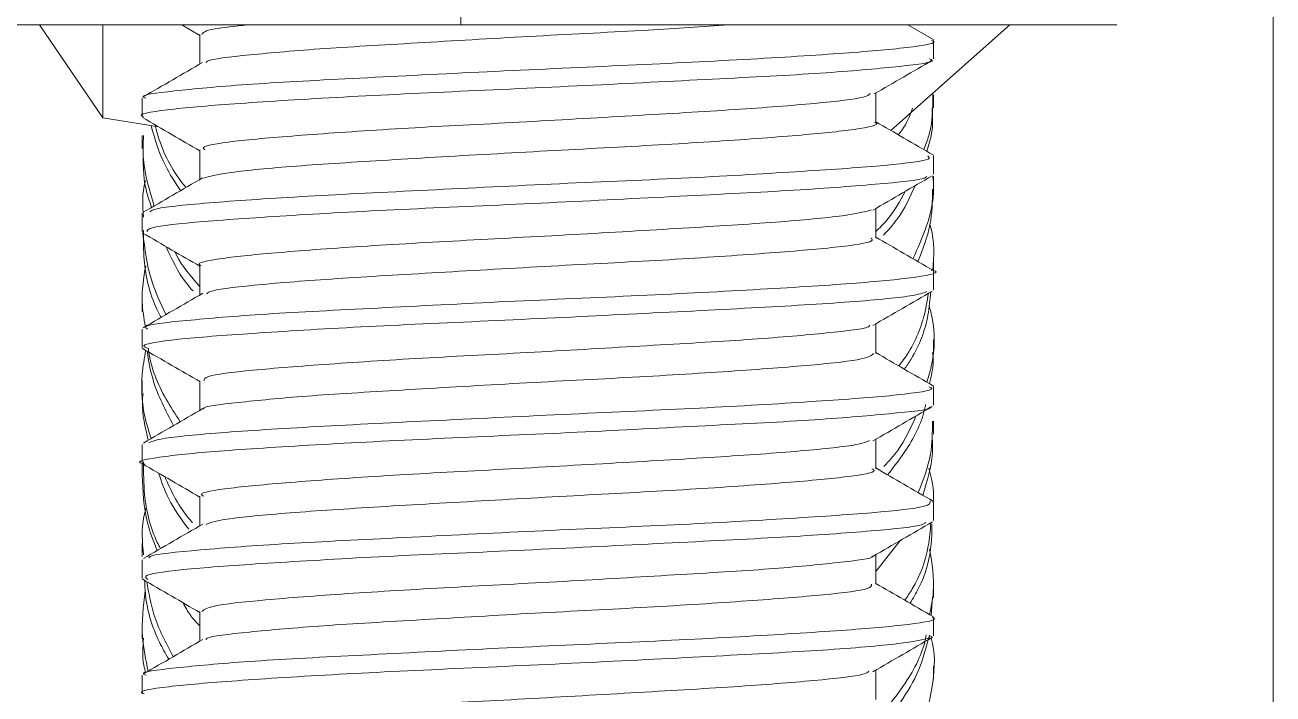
# Model space of a CAD drawing. Extents: x -976302 to -776254, y 5665 to 231437.
# Drawn here: x -803146.6 to -803051.3, y 81699.7 to 81750.7 of the extents above; entities that cross this region are included whole.
import ezdxf

# ---------------------------------------------------------------- set-up
doc = ezdxf.new("R2010")
doc.units = 0
doc.header["$LTSCALE"] = 1000
doc.header["$MEASUREMENT"] = 0
doc.layers.add('22', color=7, linetype='Continuous')

# ---------------------------------------------------------------- blocks, each defined once
blk = doc.blocks.new('*U19')
at = {"color": 7, "linetype": 'Continuous', "lineweight": 15}
for p, q in [((-15788.536, -17383.221), (-15788.536, -17347.185)), ((-15776.307, -17427.894), (-15776.307, -17377.711)), ((-15797.407, -17383.221), (-15788.536, -17383.221)), ((-15793.925, -17384.619), (-15794.876, -17383.221)), ((-15793.925, -17384.619), (-15793.925, -17383.221)), ((-15792.735, -17383.221), (-15792.464, -17383.378)), ((-15792.464, -17383.365), (-15792.464, -17383.809)), ((-15788.536, -17383.221), (-15778.659, -17383.221)), ((-15780.269, -17383.221), (-15782.063, -17384.808)), ((-15781.416, -17383.446), (-15781.804, -17383.221)), ((-15781.42, -17383.732), (-15781.42, -17383.454)), ((-15793.332, -17384.323), (-15793.332, -17384.601)), ((-15782.288, -17384.69), (-15782.288, -17384.247)), ((-15781.42, -17384.466), (-15781.42, -17384.271)), ((-15793.084, -17384.756), (-15793.925, -17384.619)), ((-15793.332, -17384.885), (-15793.332, -17385.08)), ((-15792.464, -17385.101), (-15792.464, -17385.546)), ((-15781.42, -17385.468), (-15781.42, -17385.193)), ((-15781.42, -17385.694), (-15781.42, -17385.499)), ((-15782.288, -17386.428), (-15782.288, -17385.983)), ((-15793.332, -17386.061), (-15793.332, -17386.337)), ((-15781.42, -17386.918), (-15781.42, -17386.728)), ((-15792.464, -17386.84), (-15792.464, -17387.284)), ((-15781.42, -17387.207), (-15781.42, -17386.929)), ((-15793.332, -17387.342), (-15793.332, -17387.537)), ((-15782.288, -17388.165), (-15782.288, -17387.72)), ((-15793.332, -17387.799), (-15793.332, -17388.075)), ((-15781.42, -17388.151), (-15781.42, -17387.956)), ((-15793.332, -17388.571), (-15793.332, -17388.765)), ((-15792.464, -17388.576), (-15792.464, -17389.021)), ((-15781.42, -17388.943), (-15781.42, -17388.667)), ((-15781.42, -17389.379), (-15781.42, -17389.185)), ((-15793.332, -17389.534), (-15793.332, -17389.813)), ((-15782.288, -17389.903), (-15782.288, -17389.458)), ((-15793.332, -17389.824), (-15793.332, -17389.994)), ((-15792.464, -17390.314), (-15792.464, -17390.759)), ((-15781.42, -17390.681), (-15781.42, -17390.404)), ((-15793.332, -17391.027), (-15793.332, -17391.222)), ((-15781.914, -17390.978), (-15782.288, -17391.446)), ((-15793.332, -17391.273), (-15793.332, -17391.549)), ((-15782.288, -17391.64), (-15782.288, -17391.195)), ((-15781.42, -17391.837), (-15781.42, -17391.642)), ((-15781.432, -17391.836), (-15781.455, -17392.109)), ((-15792.464, -17392.052), (-15792.464, -17392.496)), ((-15781.42, -17392.418), (-15781.42, -17392.141)), ((-15793.332, -17392.256), (-15793.332, -17392.451)), ((-15781.475, -17392.418), (-15781.434, -17392.438)), ((-15782.288, -17393.376), (-15782.288, -17392.932)), ((-15781.42, -17393.065), (-15781.42, -17392.87)), ((-15793.332, -17393.01), (-15793.332, -17393.287))]:
    blk.add_line(p, q, dxfattribs=at)
for points, knots in [([(-15792.436, -17383.365), (-15792.417, -17383.336), (-15792.384, -17383.287), (-15791.933, -17383.24), (-15791.745, -17383.221)], [0, 0, 0, 0, 0.58375, 1, 1, 1, 1]), ([(-15784.503, -17383.221), (-15784.895, -17383.247), (-15785.772, -17383.306), (-15787.409, -17383.385), (-15789.116, -17383.488), (-15790.647, -17383.574), (-15791.765, -17383.672), (-15792.362, -17383.742), (-15792.369, -17383.783), (-15792.371, -17383.792)], [0, 0, 0, 0, 0.1319995, 0.2955338, 0.4590251, 0.6225772, 0.7860775, 0.949601, 1, 1, 1, 1]), ([(-15793.277, -17384.323), (-15793.294, -17384.317), (-15793.394, -17384.277), (-15792.912, -17384.218), (-15791.845, -17384.114), (-15790.216, -17384.029), (-15788.282, -17383.93), (-15786.24, -17383.838), (-15784.332, -17383.748), (-15782.75, -17383.648), (-15781.759, -17383.564), (-15781.33, -17383.49), (-15781.439, -17383.457), (-15781.448, -17383.454)], [0, 0, 0, 0, 0.022286, 0.12981, 0.237312, 0.344844, 0.452349, 0.559873, 0.66738, 0.774884, 0.882407, 0.989912, 1, 1, 1, 1]), ([(-15781.48, -17383.732), (-15781.462, -17383.739), (-15781.365, -17383.779), (-15781.86, -17383.84), (-15782.944, -17383.944), (-15784.584, -17384.028), (-15786.524, -17384.128), (-15788.565, -17384.22), (-15790.466, -17384.31), (-15792.038, -17384.41), (-15793.01, -17384.494), (-15793.429, -17384.567), (-15793.318, -17384.599), (-15793.311, -17384.601)], [0, 0, 0, 0, 0.025126, 0.132646, 0.240146, 0.347678, 0.455181, 0.562705, 0.670209, 0.777712, 0.885232, 0.992735, 1, 1, 1, 1]), ([(-15782.311, -17384.26), (-15782.164, -17384.175), (-15781.869, -17384.004), (-15781.582, -17383.837), (-15781.438, -17383.753)], [0, 0, 0, 0, 0.498182, 1, 1, 1, 1]), ([(-15792.424, -17383.786), (-15792.573, -17383.872), (-15792.871, -17384.045), (-15793.17, -17384.218), (-15793.319, -17384.305)], [0, 0, 0, 0, 0.499863, 1, 1, 1, 1]), ([(-15792.391, -17385.101), (-15792.406, -17385.086), (-15792.45, -17385.04), (-15791.901, -17384.959), (-15790.841, -17384.872), (-15789.359, -17384.771), (-15787.66, -17384.687), (-15785.929, -17384.585), (-15784.355, -17384.496), (-15783.148, -17384.402), (-15782.438, -17384.319), (-15782.39, -17384.272), (-15782.373, -17384.254)], [0, 0, 0, 0, 0.053681, 0.163878, 0.274092, 0.384283, 0.494508, 0.604697, 0.714915, 0.825112, 0.935313, 1, 1, 1, 1]), ([(-15781.565, -17385.097), (-15781.537, -17385.026), (-15781.432, -17384.758), (-15781.43, -17384.477), (-15781.428, -17384.27)], [0, 0, 0, 0, 0.262121, 1, 1, 1, 1]), ([(-15781.733, -17384.474), (-15781.775, -17384.586), (-15781.827, -17384.725), (-15781.929, -17384.85), (-15781.949, -17384.874)], [0, 0, 0, 0, 0.803375, 1, 1, 1, 1]), ([(-15781.44, -17384.466), (-15781.433, -17384.594), (-15781.421, -17384.815), (-15781.492, -17385.031), (-15781.521, -17385.122)], [0, 0, 0, 0, 0.580839, 1, 1, 1, 1]), ([(-15793.33, -17384.613), (-15793.181, -17384.7), (-15792.892, -17384.867), (-15792.603, -17385.035), (-15792.464, -17385.116)], [0, 0, 0, 0, 0.516755, 1, 1, 1, 1]), ([(-15782.306, -17384.69), (-15782.3, -17384.692), (-15782.206, -17384.724), (-15782.563, -17384.796), (-15783.394, -17384.881), (-15784.736, -17384.981), (-15786.361, -17385.071), (-15788.104, -17385.163), (-15789.767, -17385.262), (-15791.147, -17385.348), (-15792.12, -17385.446), (-15792.316, -17385.502), (-15792.409, -17385.529)], [0, 0, 0, 0, 0.00739, 0.118806, 0.230265, 0.341688, 0.453129, 0.564552, 0.675975, 0.787422, 0.898842, 1, 1, 1, 1]), ([(-15781.417, -17385.183), (-15781.566, -17385.096), (-15781.856, -17384.928), (-15782.147, -17384.759), (-15782.288, -17384.677)], [0, 0, 0, 0, 0.513453, 1, 1, 1, 1]), ([(-15793.312, -17384.885), (-15793.317, -17385.006), (-15793.331, -17385.363), (-15793.223, -17385.714), (-15793.152, -17385.946)], [0, 0, 0, 0, 0.33934, 1, 1, 1, 1]), ([(-15792.753, -17385.714), (-15792.836, -17385.59), (-15793.043, -17385.279), (-15793.14, -17384.941), (-15793.198, -17384.738)], [0, 0, 0, 0, 0.398359, 1, 1, 1, 1]), ([(-15793.139, -17384.724), (-15793.124, -17384.784), (-15793.043, -17385.092), (-15792.88, -17385.414), (-15792.688, -17385.649), (-15792.672, -17385.667)], [0, 0, 0, 0, 0.183673, 0.934425, 1, 1, 1, 1]), ([(-15793.191, -17385.968), (-15793.222, -17385.877), (-15793.322, -17385.587), (-15793.32, -17385.286), (-15793.319, -17385.079)], [0, 0, 0, 0, 0.313672, 1, 1, 1, 1]), ([(-15793.219, -17386.034), (-15793.199, -17386.018), (-15793.142, -17385.973), (-15792.322, -17385.893), (-15790.912, -17385.798), (-15789.069, -17385.709), (-15787.044, -17385.607), (-15785.055, -17385.525), (-15783.321, -17385.422), (-15782.079, -17385.336), (-15781.436, -17385.254), (-15781.487, -17385.208), (-15781.504, -17385.193)], [0, 0, 0, 0, 0.057511, 0.168523, 0.27955, 0.390574, 0.501592, 0.612631, 0.723645, 0.834689, 0.945705, 1, 1, 1, 1]), ([(-15793.284, -17385.564), (-15793.285, -17385.568), (-15793.337, -17385.749), (-15793.325, -17385.934), (-15793.315, -17386.114)], [0, 0, 0, 0, 0.027373, 1, 1, 1, 1]), ([(-15792.422, -17385.522), (-15792.571, -17385.609), (-15792.87, -17385.782), (-15793.168, -17385.955), (-15793.317, -17386.041)], [0, 0, 0, 0, 0.499865, 1, 1, 1, 1]), ([(-15781.526, -17385.497), (-15781.527, -17385.507), (-15781.534, -17385.547), (-15782.231, -17385.617), (-15783.537, -17385.716), (-15785.325, -17385.802), (-15787.331, -17385.906), (-15789.344, -17385.989), (-15791.141, -17386.089), (-15792.487, -17386.179), (-15793.257, -17386.263), (-15793.258, -17386.316), (-15793.258, -17386.337)], [0, 0, 0, 0, 0.035715, 0.146876, 0.258039, 0.369216, 0.480377, 0.591571, 0.702729, 0.81391, 0.925074, 1, 1, 1, 1]), ([(-15782.332, -17386.009), (-15782.183, -17385.922), (-15781.885, -17385.749), (-15781.587, -17385.576), (-15781.438, -17385.49)], [0, 0, 0, 0, 0.499877, 1, 1, 1, 1]), ([(-15781.693, -17385.638), (-15781.772, -17385.813), (-15781.89, -17386.075), (-15782.101, -17386.308), (-15782.171, -17386.385)], [0, 0, 0, 0, 0.667612, 1, 1, 1, 1]), ([(-15781.728, -17386.74), (-15781.654, -17386.576), (-15781.483, -17386.2), (-15781.399, -17385.775), (-15781.426, -17385.526), (-15781.429, -17385.5)], [0, 0, 0, 0, 0.408067, 0.937249, 1, 1, 1, 1]), ([(-15782.288, -17386.331), (-15782.231, -17386.275), (-15782.04, -17386.089), (-15781.925, -17385.875), (-15781.844, -17385.726)], [0, 0, 0, 0, 0.301518, 1, 1, 1, 1]), ([(-15781.434, -17385.694), (-15781.436, -17385.873), (-15781.441, -17386.242), (-15781.582, -17386.599), (-15781.654, -17386.782)], [0, 0, 0, 0, 0.486282, 1, 1, 1, 1]), ([(-15792.442, -17386.84), (-15792.449, -17386.837), (-15792.543, -17386.805), (-15792.179, -17386.732), (-15791.338, -17386.647), (-15789.988, -17386.547), (-15788.359, -17386.457), (-15786.616, -17386.365), (-15784.956, -17386.266), (-15783.584, -17386.18), (-15782.627, -17386.083), (-15782.44, -17386.028), (-15782.352, -17386.002)], [0, 0, 0, 0, 0.009423, 0.121002, 0.232624, 0.344209, 0.455814, 0.5674, 0.678985, 0.790594, 0.902178, 1, 1, 1, 1]), ([(-15781.429, -17386.912), (-15781.414, -17386.697), (-15781.398, -17386.464), (-15781.468, -17386.24), (-15781.473, -17386.224)], [0, 0, 0, 0, 0.928071, 1, 1, 1, 1]), ([(-15793.332, -17386.35), (-15793.182, -17386.436), (-15792.893, -17386.604), (-15792.604, -17386.772), (-15792.464, -17386.853)], [0, 0, 0, 0, 0.515859, 1, 1, 1, 1]), ([(-15793.321, -17386.356), (-15793.293, -17386.592), (-15793.245, -17387.01), (-15793.057, -17387.407), (-15792.976, -17387.581)], [0, 0, 0, 0, 0.564352, 1, 1, 1, 1]), ([(-15793.049, -17387.623), (-15793.07, -17387.581), (-15793.214, -17387.304), (-15793.315, -17386.859), (-15793.313, -17386.458), (-15793.313, -17386.308)], [0, 0, 0, 0, 0.100671, 0.665092, 1, 1, 1, 1]), ([(-15781.417, -17386.919), (-15781.566, -17386.833), (-15781.857, -17386.665), (-15782.147, -17386.496), (-15782.288, -17386.415)], [0, 0, 0, 0, 0.513803, 1, 1, 1, 1]), ([(-15792.567, -17387.225), (-15792.601, -17387.186), (-15792.781, -17386.979), (-15792.886, -17386.747), (-15792.972, -17386.558)], [0, 0, 0, 0, 0.189516, 1, 1, 1, 1]), ([(-15782.36, -17386.428), (-15782.345, -17386.443), (-15782.297, -17386.488), (-15782.836, -17386.569), (-15783.887, -17386.656), (-15785.363, -17386.757), (-15787.06, -17386.842), (-15788.792, -17386.943), (-15790.372, -17387.033), (-15791.583, -17387.126), (-15792.287, -17387.206), (-15792.341, -17387.251), (-15792.359, -17387.266)], [0, 0, 0, 0, 0.0523116, 0.1638914, 0.2754908, 0.3870666, 0.4986764, 0.6102494, 0.7218503, 0.8334319, 0.9450165, 1, 1, 1, 1]), ([(-15792.839, -17386.635), (-15792.831, -17386.653), (-15792.745, -17386.84), (-15792.598, -17387.007), (-15792.464, -17387.158)], [0, 0, 0, 0, 0.091998, 1, 1, 1, 1]), ([(-15793.279, -17386.846), (-15793.309, -17387.028), (-15793.36, -17387.332), (-15793.306, -17387.637), (-15793.284, -17387.759)], [0, 0, 0, 0, 0.597812, 1, 1, 1, 1]), ([(-15793.25, -17387.799), (-15793.27, -17387.785), (-15793.337, -17387.74), (-15792.738, -17387.672), (-15791.538, -17387.569), (-15789.828, -17387.485), (-15787.853, -17387.382), (-15785.819, -17387.296), (-15783.967, -17387.2), (-15782.481, -17387.105), (-15781.619, -17387.018), (-15781.288, -17386.945), (-15781.444, -17386.913), (-15781.455, -17386.911)], [0, 0, 0, 0, 0.04409, 0.14944, 0.254781, 0.360147, 0.465491, 0.570863, 0.676203, 0.781553, 0.886905, 0.99225, 1, 1, 1, 1]), ([(-15792.421, -17387.259), (-15792.57, -17387.346), (-15792.868, -17387.519), (-15793.167, -17387.691), (-15793.316, -17387.778)], [0, 0, 0, 0, 0.499868, 1, 1, 1, 1]), ([(-15781.52, -17387.235), (-15781.577, -17387.256), (-15781.712, -17387.306), (-15782.684, -17387.397), (-15784.202, -17387.485), (-15786.101, -17387.58), (-15788.138, -17387.678), (-15790.089, -17387.763), (-15791.742, -17387.866), (-15792.867, -17387.949), (-15793.395, -17388.035), (-15793.273, -17388.079), (-15793.234, -17388.094)], [0, 0, 0, 0, 0.0776791, 0.1863681, 0.2950819, 0.4037755, 0.5124769, 0.6211791, 0.729868, 0.838586, 0.9472787, 1, 1, 1, 1]), ([(-15782.332, -17387.746), (-15782.183, -17387.659), (-15781.885, -17387.487), (-15781.587, -17387.314), (-15781.438, -17387.227)], [0, 0, 0, 0, 0.499874, 1, 1, 1, 1]), ([(-15781.942, -17388.352), (-15781.917, -17388.321), (-15781.738, -17388.094), (-15781.575, -17387.723), (-15781.515, -17387.381), (-15781.494, -17387.26)], [0, 0, 0, 0, 0.095308, 0.680179, 1, 1, 1, 1]), ([(-15781.459, -17387.24), (-15781.47, -17387.356), (-15781.503, -17387.7), (-15781.646, -17388.096), (-15781.823, -17388.352), (-15781.857, -17388.402)], [0, 0, 0, 0, 0.292069, 0.863533, 1, 1, 1, 1]), ([(-15781.517, -17388.599), (-15781.49, -17388.507), (-15781.399, -17388.19), (-15781.392, -17387.795), (-15781.468, -17387.508), (-15781.485, -17387.446)], [0, 0, 0, 0, 0.242991, 0.836251, 1, 1, 1, 1]), ([(-15792.401, -17388.576), (-15792.4, -17388.555), (-15792.397, -17388.501), (-15791.732, -17388.417), (-15790.577, -17388.327), (-15789.039, -17388.228), (-15787.317, -17388.143), (-15785.604, -17388.04), (-15784.08, -17387.954), (-15782.972, -17387.856), (-15782.387, -17387.787), (-15782.381, -17387.748), (-15782.38, -17387.74)], [0, 0, 0, 0, 0.076348, 0.188042, 0.299731, 0.411412, 0.523114, 0.634787, 0.746503, 0.858183, 0.969879, 1, 1, 1, 1]), ([(-15793.333, -17388.086), (-15793.184, -17388.173), (-15792.894, -17388.341), (-15792.604, -17388.509), (-15792.464, -17388.59)], [0, 0, 0, 0, 0.515105, 1, 1, 1, 1]), ([(-15793.241, -17388.086), (-15793.238, -17388.105), (-15793.206, -17388.367), (-15793.052, -17388.747), (-15792.834, -17389.081), (-15792.76, -17389.193)], [0, 0, 0, 0, 0.048552, 0.678245, 1, 1, 1, 1]), ([(-15793.279, -17388.118), (-15793.3, -17388.236), (-15793.362, -17388.597), (-15793.329, -17389.048), (-15793.222, -17389.365), (-15793.195, -17389.445)], [0, 0, 0, 0, 0.268915, 0.81666, 1, 1, 1, 1]), ([(-15792.86, -17389.251), (-15792.98, -17389.025), (-15793.172, -17388.661), (-15793.235, -17388.275), (-15793.258, -17388.129)], [0, 0, 0, 0, 0.6229144, 1, 1, 1, 1]), ([(-15782.32, -17388.165), (-15782.35, -17388.193), (-15782.414, -17388.254), (-15783.202, -17388.34), (-15784.442, -17388.435), (-15786.028, -17388.53), (-15787.765, -17388.617), (-15789.453, -17388.719), (-15790.923, -17388.804), (-15791.931, -17388.906), (-15792.431, -17388.965), (-15792.409, -17388.999), (-15792.407, -17389.002)], [0, 0, 0, 0, 0.09737, 0.209063, 0.320732, 0.432408, 0.544085, 0.655745, 0.767447, 0.879113, 0.990806, 1, 1, 1, 1]), ([(-15781.418, -17388.656), (-15781.567, -17388.57), (-15781.857, -17388.402), (-15782.147, -17388.234), (-15782.288, -17388.152)], [0, 0, 0, 0, 0.514259, 1, 1, 1, 1]), ([(-15781.433, -17388.151), (-15781.428, -17388.196), (-15781.411, -17388.353), (-15781.453, -17388.508), (-15781.482, -17388.619)], [0, 0, 0, 0, 0.286847, 1, 1, 1, 1]), ([(-15793.233, -17389.507), (-15793.176, -17389.486), (-15793.041, -17389.436), (-15792.068, -17389.345), (-15790.55, -17389.256), (-15788.651, -17389.162), (-15786.614, -17389.064), (-15784.663, -17388.979), (-15783.007, -17388.876), (-15781.895, -17388.793), (-15781.376, -17388.714), (-15781.468, -17388.675), (-15781.488, -17388.667)], [0, 0, 0, 0, 0.079803, 0.190958, 0.302137, 0.413296, 0.524463, 0.635631, 0.746785, 0.857969, 0.969127, 1, 1, 1, 1]), ([(-15793.24, -17389.471), (-15793.287, -17389.281), (-15793.346, -17389.047), (-15793.324, -17388.811), (-15793.32, -17388.766)], [0, 0, 0, 0, 0.810685, 1, 1, 1, 1]), ([(-15781.485, -17388.972), (-15781.482, -17388.975), (-15781.45, -17389.011), (-15782.032, -17389.07), (-15783.209, -17389.173), (-15784.925, -17389.256), (-15786.899, -17389.36), (-15788.933, -17389.446), (-15790.785, -17389.541), (-15792.271, -17389.637), (-15793.134, -17389.724), (-15793.463, -17389.797), (-15793.306, -17389.829), (-15793.294, -17389.831)], [0, 0, 0, 0, 0.012469, 0.121211, 0.229942, 0.3387, 0.447435, 0.556199, 0.664929, 0.773671, 0.882415, 0.99115, 1, 1, 1, 1]), ([(-15792.42, -17388.996), (-15792.569, -17389.083), (-15792.868, -17389.255), (-15793.166, -17389.428), (-15793.315, -17389.515)], [0, 0, 0, 0, 0.49987, 1, 1, 1, 1]), ([(-15782.332, -17389.483), (-15782.183, -17389.397), (-15781.885, -17389.224), (-15781.586, -17389.051), (-15781.437, -17388.964)], [0, 0, 0, 0, 0.499871, 1, 1, 1, 1]), ([(-15781.538, -17388.932), (-15781.54, -17388.944), (-15781.58, -17389.176), (-15781.761, -17389.541), (-15782.011, -17389.865), (-15782.109, -17389.993)], [0, 0, 0, 0, 0.030498, 0.618851, 1, 1, 1, 1]), ([(-15782.165, -17389.869), (-15782.092, -17389.789), (-15781.879, -17389.552), (-15781.761, -17389.284), (-15781.683, -17389.107)], [0, 0, 0, 0, 0.340319, 1, 1, 1, 1]), ([(-15781.648, -17390.26), (-15781.574, -17390.069), (-15781.437, -17389.717), (-15781.436, -17389.351), (-15781.435, -17389.184)], [0, 0, 0, 0, 0.542731, 1, 1, 1, 1]), ([(-15781.441, -17389.38), (-15781.435, -17389.475), (-15781.417, -17389.785), (-15781.514, -17390.089), (-15781.582, -17390.299)], [0, 0, 0, 0, 0.309588, 1, 1, 1, 1]), ([(-15792.406, -17390.314), (-15792.423, -17390.305), (-15792.5, -17390.266), (-15792.056, -17390.189), (-15791.104, -17390.104), (-15789.688, -17390.002), (-15788.021, -17389.916), (-15786.279, -17389.819), (-15784.657, -17389.725), (-15783.364, -17389.635), (-15782.542, -17389.546), (-15782.43, -17389.497), (-15782.384, -17389.477)], [0, 0, 0, 0, 0.031233, 0.142843, 0.254492, 0.366106, 0.477751, 0.589363, 0.700989, 0.812616, 0.924232, 1, 1, 1, 1]), ([(-15793.334, -17389.823), (-15793.185, -17389.909), (-15792.895, -17390.077), (-15792.605, -17390.246), (-15792.464, -17390.327)], [0, 0, 0, 0, 0.514482, 1, 1, 1, 1]), ([(-15793.313, -17389.799), (-15793.312, -17389.962), (-15793.31, -17390.369), (-15793.209, -17390.812), (-15793.073, -17391.071), (-15793.056, -17391.102)], [0, 0, 0, 0, 0.3712794, 0.9252901, 1, 1, 1, 1]), ([(-15792.632, -17390.811), (-15792.743, -17390.661), (-15792.94, -17390.392), (-15793.041, -17390.097), (-15793.086, -17389.967)], [0, 0, 0, 0, 0.558247, 1, 1, 1, 1]), ([(-15782.346, -17389.903), (-15782.329, -17389.911), (-15782.25, -17389.949), (-15782.691, -17390.027), (-15783.639, -17390.112), (-15785.053, -17390.213), (-15786.719, -17390.3), (-15788.46, -17390.397), (-15790.084, -17390.491), (-15791.38, -17390.581), (-15792.206, -17390.669), (-15792.322, -17390.719), (-15792.368, -17390.739)], [0, 0, 0, 0, 0.030415, 0.142037, 0.253698, 0.365325, 0.476982, 0.588607, 0.700245, 0.811885, 0.923513, 1, 1, 1, 1]), ([(-15781.419, -17390.393), (-15781.568, -17390.307), (-15781.858, -17390.139), (-15782.148, -17389.971), (-15782.288, -17389.889)], [0, 0, 0, 0, 0.514831, 1, 1, 1, 1]), ([(-15781.424, -17390.413), (-15781.423, -17390.4), (-15781.401, -17390.225), (-15781.446, -17390.051), (-15781.487, -17389.89)], [0, 0, 0, 0, 0.07112, 1, 1, 1, 1]), ([(-15793.108, -17391.132), (-15793.163, -17390.993), (-15793.307, -17390.623), (-15793.322, -17390.236), (-15793.331, -17389.994)], [0, 0, 0, 0, 0.375074, 1, 1, 1, 1]), ([(-15792.993, -17390.02), (-15792.898, -17390.228), (-15792.788, -17390.469), (-15792.601, -17390.682), (-15792.574, -17390.713)], [0, 0, 0, 0, 0.856073, 1, 1, 1, 1]), ([(-15793.276, -17390.495), (-15793.287, -17390.537), (-15793.349, -17390.768), (-15793.33, -17391.005), (-15793.314, -17391.199)], [0, 0, 0, 0, 0.1783541, 1, 1, 1, 1]), ([(-15793.227, -17391.245), (-15793.225, -17391.235), (-15793.218, -17391.194), (-15792.521, -17391.124), (-15791.215, -17391.025), (-15789.428, -17390.94), (-15787.422, -17390.836), (-15785.407, -17390.753), (-15783.613, -17390.653), (-15782.26, -17390.563), (-15781.456, -17390.473), (-15781.466, -17390.413), (-15781.471, -17390.385)], [0, 0, 0, 0, 0.035045, 0.143781, 0.252521, 0.361273, 0.470011, 0.57878, 0.687514, 0.79627, 0.905011, 1, 1, 1, 1]), ([(-15792.42, -17390.733), (-15792.569, -17390.82), (-15792.867, -17390.993), (-15793.165, -17391.165), (-15793.315, -17391.252)], [0, 0, 0, 0, 0.499873, 1, 1, 1, 1]), ([(-15781.535, -17390.709), (-15781.555, -17390.724), (-15781.612, -17390.769), (-15782.43, -17390.849), (-15783.84, -17390.943), (-15785.683, -17391.032), (-15787.708, -17391.135), (-15789.697, -17391.217), (-15791.429, -17391.32), (-15792.679, -17391.406), (-15793.345, -17391.494), (-15793.275, -17391.546), (-15793.246, -17391.567)], [0, 0, 0, 0, 0.055481, 0.164267, 0.273067, 0.381864, 0.490656, 0.599468, 0.708255, 0.817072, 0.925862, 1, 1, 1, 1]), ([(-15782.331, -17391.22), (-15782.182, -17391.134), (-15781.884, -17390.961), (-15781.586, -17390.788), (-15781.436, -17390.701)], [0, 0, 0, 0, 0.499869, 1, 1, 1, 1]), ([(-15781.85, -17391.88), (-15781.812, -17391.824), (-15781.636, -17391.566), (-15781.496, -17391.169), (-15781.468, -17390.83), (-15781.458, -17390.714)], [0, 0, 0, 0, 0.156029, 0.710582, 1, 1, 1, 1]), ([(-15781.443, -17390.736), (-15781.443, -17390.833), (-15781.445, -17391.158), (-15781.559, -17391.564), (-15781.727, -17391.851), (-15781.771, -17391.926)], [0, 0, 0, 0, 0.239315, 0.802108, 1, 1, 1, 1]), ([(-15781.478, -17392.096), (-15781.455, -17391.983), (-15781.386, -17391.656), (-15781.441, -17391.327), (-15781.477, -17391.112)], [0, 0, 0, 0, 0.345008, 1, 1, 1, 1]), ([(-15792.433, -17392.052), (-15792.402, -17392.023), (-15792.336, -17391.962), (-15791.543, -17391.876), (-15790.299, -17391.781), (-15788.711, -17391.686), (-15786.975, -17391.598), (-15785.287, -17391.496), (-15783.819, -17391.412), (-15782.815, -17391.31), (-15782.318, -17391.251), (-15782.341, -17391.217), (-15782.343, -17391.214)], [0, 0, 0, 0, 0.098165, 0.209834, 0.321477, 0.433128, 0.54478, 0.656415, 0.768092, 0.879732, 0.991401, 1, 1, 1, 1]), ([(-15793.335, -17391.56), (-15793.185, -17391.646), (-15792.895, -17391.814), (-15792.605, -17391.983), (-15792.464, -17392.064)], [0, 0, 0, 0, 0.513979, 1, 1, 1, 1]), ([(-15792.933, -17392.768), (-15792.981, -17392.683), (-15793.157, -17392.373), (-15793.279, -17391.97), (-15793.292, -17391.654), (-15793.295, -17391.583)], [0, 0, 0, 0, 0.2248021, 0.8246016, 1, 1, 1, 1]), ([(-15793.262, -17391.602), (-15793.234, -17391.768), (-15793.169, -17392.155), (-15792.976, -17392.52), (-15792.865, -17392.729)], [0, 0, 0, 0, 0.429079, 1, 1, 1, 1]), ([(-15782.352, -17391.64), (-15782.352, -17391.661), (-15782.353, -17391.715), (-15783.013, -17391.799), (-15784.165, -17391.889), (-15785.701, -17391.988), (-15787.422, -17392.072), (-15789.136, -17392.175), (-15790.662, -17392.262), (-15791.773, -17392.36), (-15792.363, -17392.429), (-15792.37, -17392.468), (-15792.371, -17392.477)], [0, 0, 0, 0, 0.075525, 0.18722, 0.298911, 0.410594, 0.522297, 0.633972, 0.745689, 0.85737, 0.969068, 1, 1, 1, 1]), ([(-15781.42, -17392.13), (-15781.569, -17392.043), (-15781.859, -17391.875), (-15782.148, -17391.708), (-15782.288, -17391.626)], [0, 0, 0, 0, 0.51553, 1, 1, 1, 1]), ([(-15793.285, -17391.741), (-15793.314, -17391.972), (-15793.365, -17392.375), (-15793.279, -17392.776), (-15793.241, -17392.947)], [0, 0, 0, 0, 0.57351, 1, 1, 1, 1]), ([(-15792.464, -17392.267), (-15792.512, -17392.217), (-15792.616, -17392.109), (-15792.682, -17391.985), (-15792.717, -17391.918)], [0, 0, 0, 0, 0.455402, 1, 1, 1, 1]), ([(-15793.272, -17393.01), (-15793.29, -17393.002), (-15793.387, -17392.962), (-15792.892, -17392.902), (-15791.808, -17392.798), (-15790.168, -17392.714), (-15788.228, -17392.613), (-15786.187, -17392.522), (-15784.286, -17392.432), (-15782.714, -17392.332), (-15781.742, -17392.248), (-15781.323, -17392.174), (-15781.434, -17392.143), (-15781.441, -17392.141)], [0, 0, 0, 0, 0.025126, 0.132647, 0.240147, 0.347678, 0.455181, 0.562705, 0.670209, 0.777713, 0.885233, 0.992736, 1, 1, 1, 1]), ([(-15782.099, -17393.473), (-15782, -17393.344), (-15781.748, -17393.013), (-15781.569, -17392.642), (-15781.53, -17392.407), (-15781.529, -17392.399)], [0, 0, 0, 0, 0.38262, 0.979994, 1, 1, 1, 1]), ([(-15781.48, -17392.407), (-15781.539, -17392.626), (-15781.644, -17393.016), (-15781.89, -17393.375), (-15781.997, -17393.532)], [0, 0, 0, 0, 0.5636827, 1, 1, 1, 1]), ([(-15781.476, -17392.446), (-15781.581, -17392.473), (-15781.801, -17392.528), (-15782.926, -17392.627), (-15784.531, -17392.712), (-15786.472, -17392.812), (-15788.512, -17392.904), (-15790.42, -17392.993), (-15792.002, -17393.094), (-15792.993, -17393.178), (-15793.422, -17393.252), (-15793.313, -17393.285), (-15793.304, -17393.287)], [0, 0, 0, 0, 0.101239, 0.212271, 0.323334, 0.434368, 0.545423, 0.656459, 0.767493, 0.878546, 0.98958, 1, 1, 1, 1]), ([(-15793.28, -17392.969), (-15793.29, -17392.933), (-15793.336, -17392.763), (-15793.322, -17392.588), (-15793.312, -17392.45)], [0, 0, 0, 0, 0.214734, 1, 1, 1, 1]), ([(-15792.42, -17392.47), (-15792.569, -17392.557), (-15792.867, -17392.73), (-15793.165, -17392.903), (-15793.314, -17392.989)], [0, 0, 0, 0, 0.499875, 1, 1, 1, 1]), ([(-15782.33, -17392.957), (-15782.181, -17392.87), (-15781.883, -17392.697), (-15781.585, -17392.525), (-15781.435, -17392.438)], [0, 0, 0, 0, 0.499866, 1, 1, 1, 1]), ([(-15781.576, -17393.776), (-15781.52, -17393.559), (-15781.407, -17393.122), (-15781.39, -17392.667), (-15781.453, -17392.449), (-15781.453, -17392.448)], [0, 0, 0, 0, 0.49803, 0.998699, 1, 1, 1, 1]), ([(-15792.392, -17393.788), (-15792.407, -17393.773), (-15792.453, -17393.728), (-15791.91, -17393.646), (-15790.855, -17393.56), (-15789.377, -17393.458), (-15787.679, -17393.374), (-15785.948, -17393.273), (-15784.37, -17393.183), (-15783.162, -17393.089), (-15782.462, -17393.01), (-15782.41, -17392.965), (-15782.393, -17392.95)], [0, 0, 0, 0, 0.0531172, 0.1646587, 0.276219, 0.3877561, 0.4993271, 0.6108614, 0.7224242, 0.8339669, 0.9455132, 1, 1, 1, 1])]:
    blk.add_open_spline(points, degree=3, knots=knots, dxfattribs=at)

msp = doc.modelspace()

# ---------------------------------------------------------------- linework, layer by layer
at = {"layer": '22'}
msp.add_solid([(-803364.698, 81856.899), (-803112.489, 81625.054), (-803426.258, 81762.569)], dxfattribs=at)
msp.add_solid([(-803364.698, 81856.899), (-803112.489, 81625.054), (-803426.258, 81762.569)], dxfattribs=at)

# ---------------------------------------------------------------- block references
at = {"xscale": 5.068799998611212, "yscale": 5.068799998611212, "zscale": 5.068799998611212}
msp.add_blockref('*U19', (-723084.399, 169862.779), dxfattribs=at)
msp.add_blockref('*U19', (-723084.399, 169862.779), dxfattribs=at)

doc.saveas('drawing.dxf')
